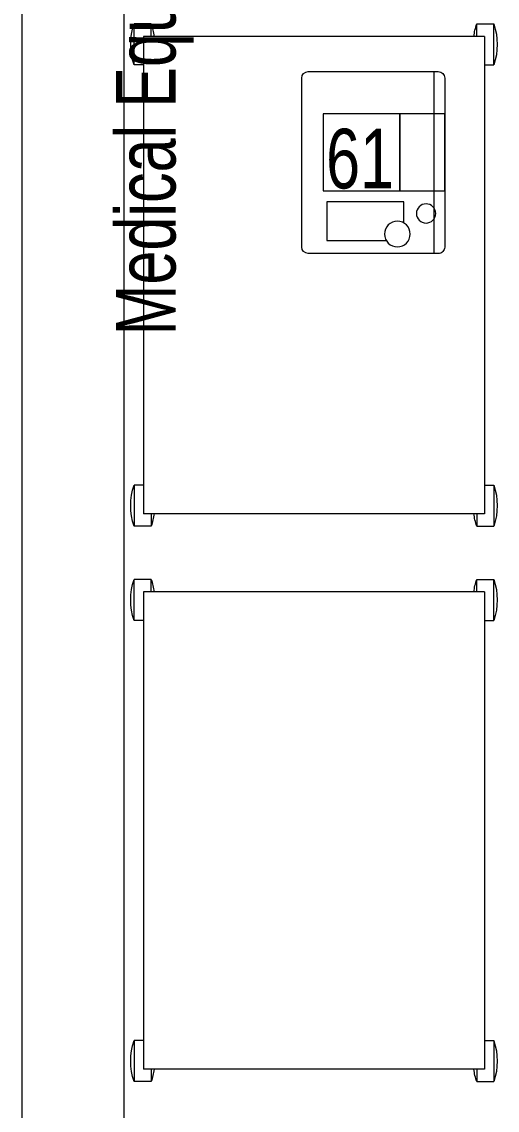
# Model space of a CAD drawing. Header units: metres. Extents: x -18745 to 220762, y -1579758 to -1356048.
# Drawn here: x 112420 to 113117, y -1469331 to -1467734 of the extents above; entities that cross this region are included whole.
import ezdxf

# ---------------------------------------------------------------- set-up
doc = ezdxf.new("R2010")
doc.units = ezdxf.units.M
doc.layers.get('0').update_dxf_attribs({"lineweight": 0})
for name, color, linetype, lineweight in [('A-100 - Copy$0$Medical Equipment and Furniture', 8, 'Continuous', 0), ('A-100 - Copy$0$Medical Equipment and Furniture1', 8, 'Continuous', 5), ('A-100 - Copy$0$Walls', 8, 'Continuous', 0)]:
    doc.layers.add(name, color=color, linetype=linetype, lineweight=lineweight)
doc.styles.add('A-100 - Copy$0$X3G_ENTITY_257CFD', font='swisscl.ttf', dxfattribs={"height": 200})

# ---------------------------------------------------------------- blocks, each defined once
blk = doc.blocks.new('A-100 - Copy$0$ME11129-P')
at = {"layer": 'A-100 - Copy$0$Medical Equipment and Furniture1'}
for p, q in [((0.2573, 0.2096), (0.0094, 0.2096)), ((0, 0.2002), (0, 0.0094)), ((0.2667, 0.0094), (0.2667, 0.2002)), ((0, 0.016), (0.2667, 0.016)), ((0.0094, 0), (0.2573, 0))]:
    blk.add_line(p, q, dxfattribs=at)
for points in [[(0.062, 0.1784), (0.1747, 0.1784), (0.1747, 0.0657), (0.062, 0.0657)], [(0.062, 0.0657), (0.1747, 0.0657), (0.1747, 0), (0.062, 0)]]:
    blk.add_lwpolyline(points, close=True, dxfattribs=at)
blk.add_lwpolyline([(0.2218, 0.0601), (0.1911, 0.0601), (0.1911, 0.1728), (0.2475, 0.1728), (0.2475, 0.0858)], dxfattribs=at)
for centre, radius in [((0.2382, 0.0694), 0.0188), ((0.208, 0.0274), 0.0141)]:
    blk.add_circle(centre, radius, dxfattribs=at)
for centre, start, end in [((0.0094, 0.2002), 90, 180), ((0.2573, 0.2002), 0, 90), ((0.0094, 0.0094), 180, 270), ((0.2573, 0.0094), 270, 0)]:
    blk.add_arc(centre, 0.00939, start, end, dxfattribs=at)
blk = doc.blocks.new('A-100 - Copy$0$HF13959B-P')
for p, q in [((0.0418, 0.5136), (-0.0182, 0.5136)), ((-0.0182, 0.4886), (-0.0182, 0.5136)), ((0.0418, 0.5), (0.0418, 0.5136)), ((0.6582, 0.5136), (0.7182, 0.5136)), ((0.6582, 0.5), (0.6582, 0.5136)), ((0.7182, 0.4886), (0.7182, 0.5136)), ((0, 0.5), (0, 0)), ((0.7, 0.5), (0, 0.5)), ((0.7, 0.5), (0.7, 0)), ((0, 0.4886), (-0.0182, 0.4886)), ((0.7, 0.4886), (0.7182, 0.4886)), ((0, 0.0114), (-0.0182, 0.0114)), ((-0.0182, 0.0114), (-0.0182, -0.0136)), ((0.7, 0), (0, 0)), ((0.7, 0.0114), (0.7182, 0.0114)), ((0.7182, 0.0114), (0.7182, -0.0136)), ((0.0418, -0.0136), (-0.0182, -0.0136)), ((0.0418, 0), (0.0418, -0.0136)), ((0.6582, 0), (0.6582, -0.0136)), ((0.6582, -0.0136), (0.7182, -0.0136))]:
    blk.add_line(p, q)
for centre, start, end in [((0.0118, 0.4261), 71.0754, 108.9246), ((0.6882, 0.4261), 71.0754, 108.9246), ((0.0118, 0.5761), 251.0754, 262.6441), ((0.6882, 0.5761), 277.3559, 288.9246), ((0.0118, -0.0761), 97.3559, 108.9246), ((0.6882, -0.0761), 71.0754, 82.6441), ((0.0118, 0.0739), 251.0754, 288.9246), ((0.6882, 0.0739), 251.0754, 288.9246)]:
    blk.add_arc(centre, 0.0925, start, end)
blk = doc.blocks.new('A-100 - Copy')
at = {"layer": 'A-100 - Copy$0$Walls'}
for p, q in [((112420.3, -1463902.7, 2.4), (112420.3, -1475307.7, 2.4)), ((112570.3, -1469677.7, 2.4), (112570.3, -1464052.7, 2.4))]:
    blk.add_line(p, q, dxfattribs=at)
at = {"layer": 'A-100 - Copy$0$Medical Equipment and Furniture', "xscale": -1000, "yscale": 1000, "zscale": 1000, "rotation": 270}
for p in [(112598.6, -1468455.7, 0), (112598.6, -1469270.4, 0)]:
    blk.add_blockref('A-100 - Copy$0$HF13959B-P', p, dxfattribs=at)
at = {"layer": 'A-100 - Copy$0$Medical Equipment and Furniture', "ltscale": 5000, "extrusion": (-4.19218e-15, -8.55145e-16, -1), "xscale": 1000.000000000002, "yscale": 1000.000000000002, "zscale": 1000.000000000002, "rotation": 270.0001913008751}
blk.add_blockref('A-100 - Copy$0$ME11129-P', (-113040.3, -1467807.4, 0), dxfattribs=at)
at = {"layer": 'A-100 - Copy$0$Medical Equipment and Furniture', "insert": (112558.2, -1466870.9, 0), "char_height": 87.473, "width": 3260.537, "attachment_point": 2, "rotation": 90, "style": 'A-100 - Copy$0$X3G_ENTITY_257CFD'}
blk.add_mtext('Medical Equipment Stored in Cupboard to be used in patient areas', dxfattribs=at)
at = {"layer": 'A-100 - Copy$0$Medical Equipment and Furniture', "insert": (112916.2, -1467891.2, 0), "char_height": 87.47, "width": 82.543, "attachment_point": 2, "style": 'A-100 - Copy$0$X3G_ENTITY_257CFD'}
blk.add_mtext('61', dxfattribs=at)

msp = doc.modelspace()

# ---------------------------------------------------------------- block references
msp.add_blockref('A-100 - Copy', (0, 0))

doc.saveas('drawing.dxf')
